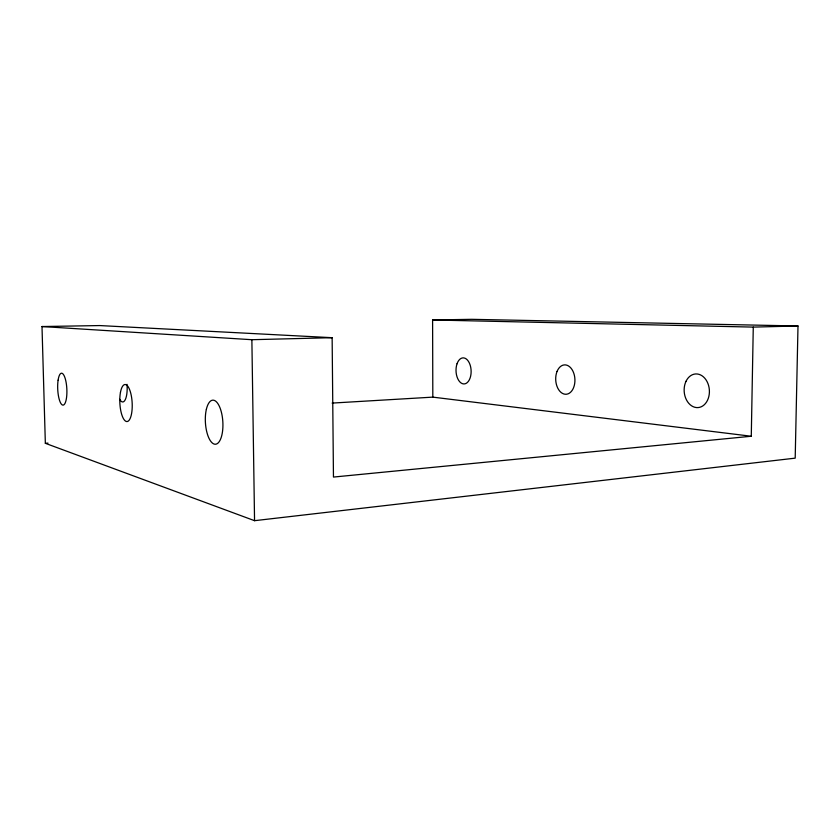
<?xml version="1.0" encoding="UTF-8"?>
<svg xmlns="http://www.w3.org/2000/svg" width="840" height="840" viewBox="0 0 840 840"><rect width="100%" height="100%" fill="white"/><g stroke="black" fill="none" stroke-linecap="round" stroke-linejoin="round"><path stroke-width="1.26" d="M751.275 436.244L753.27 327.106L798 325.983L795.197 458.147L254.552 520.684L45.349 443.3L42 326.54L99.75 325.563L332.136 337.691L333.459 477.068L751.275 436.244L432.82 397.131L332.136 403.084M45.349 443.3L47.964 443.121M42 326.54L251.874 339.707L332.136 337.691M432.82 397.131L432.6 319.977L471.671 319.316L798 325.983M432.6 319.977L753.27 327.106M251.874 339.707L254.552 520.684M126.998 384.342A15.54 5.114 87.2 0 1 125.297 399.63A15.54 5.114 87.2 0 1 119.721 399.326M58.107 380.195A15.971 4.557 87.2 0 0 62.675 405.09A15.971 4.557 87.2 0 0 66.087 382.253A15.971 4.557 87.2 0 0 58.107 380.195M120.456 392.427A18.532 6.143 86.9 0 0 126.347 421.481A18.532 6.143 86.9 0 0 131.208 395.199A18.532 6.143 86.9 0 0 120.456 392.427M206.378 409.269A22.092 8.726 86.5 0 0 214.368 444.129A22.092 8.726 86.5 0 0 221.634 413.196A22.092 8.726 86.5 0 0 206.378 409.269M457.055 363.731A13.052 7.55 87.5 0 0 463.522 383.922A13.052 7.55 87.5 0 0 470.159 365.064A13.052 7.55 87.5 0 0 457.055 363.731M557.077 371.395A14.71 9.597 86.9 0 0 565.121 394.244A14.71 9.597 86.9 0 0 573.731 373.086A14.71 9.597 86.9 0 0 557.077 371.395M686.038 381.266A16.863 12.611 85.7 0 0 696.381 407.568A16.863 12.611 85.7 0 0 707.921 383.492A16.863 12.611 85.7 0 0 686.038 381.266"/></g></svg>
